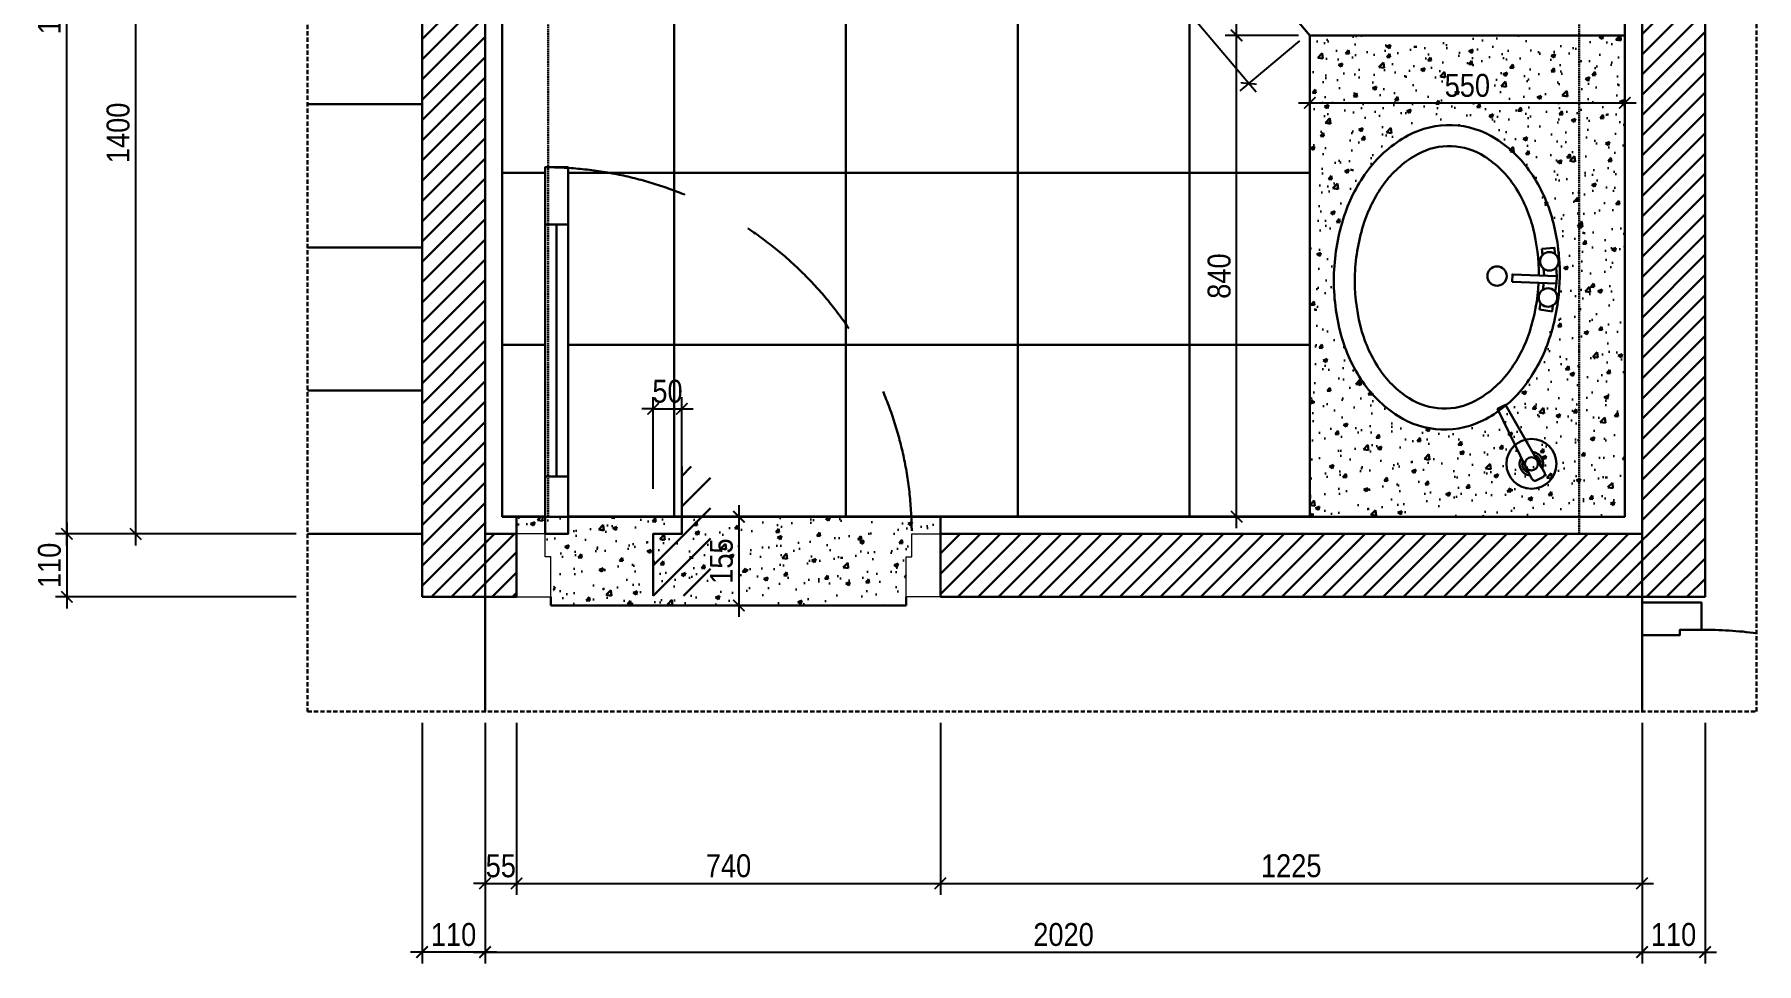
# Model space of a CAD drawing. Header units: millimetres. Extents: x -82962 to 19744, y -138000 to 4535.
# Drawn here: x -199 to 2808, y -59018 to -57397 of the extents above; entities that cross this region are included whole.
import ezdxf

# ---------------------------------------------------------------- set-up
doc = ezdxf.new("R2010")
doc.units = ezdxf.units.MM
doc.header["$LTSCALE"] = 1000
doc.header["$MEASUREMENT"] = 0
doc.header["$PDMODE"] = 3
doc.linetypes.add('HIDDEN', pattern=[0.375, 0.25, -0.125])
doc.layers.get('0').update_dxf_attribs({"lineweight": 30})
doc.layers.get('DEFPOINTS').update_dxf_attribs({"color": 4, "lineweight": 30})
doc.layers.add('I-SITE-BOUNDARY', color=10, linetype='HIDDEN', lineweight=15)
doc.layers.add('THAY', color=4, linetype='Continuous', lineweight=30)
doc.styles.add('ARIAL', font='arial.ttf', dxfattribs={"width": 0.85})
doc.dimstyles.new('DIM 1-100', dxfattribs={"dimscale": 0, "dimtxt": 2, "dimasz": 1, "dimexe": 1, "dimexo": 1, "dimgap": 0.5, "dimtad": 1, "dimdec": 4, "dimrnd": 1, "dimdsep": 46, "dimtxsty": 'ARIAL', "dimblk1": 'ARCHTICK', "dimblk2": 'ARCHTICK', "dimsah": 1, "dimcen": 2, "dimdle": 1, "dimclrd": 9, "dimclre": 9, "dimclrt": 1, "dimadec": 0, "dimazin": 0, "dimtfac": 1, "dimtdec": 4, "dimtix": 1, "dimtmove": 2, "dimatfit": 3, "dimldrblk": 'DOT', "dimfxl": 1, "dimtvp": 1, "dimtolj": 1, "dimarcsym": 0})

# ---------------------------------------------------------------- blocks, each defined once
blk = doc.blocks.new('*U6')
blk.add_line((70, -100), (70, -540))
for points in [[(50, 0), (50, -640), (90, -640), (90, 0)], [(50, -100), (90, -100), (90, -540), (50, -540)]]:
    blk.add_lwpolyline(points, close=True)
at = {"linetype": 'HIDDEN'}
blk.add_arc((50, 0), 640, 270, 0, dxfattribs=at)
at = {"layer": 'I-SITE-BOUNDARY', "linetype": 'ByBlock'}
for points in [[(0, 110), (60, 110), (60, 40), (50, 40), (50, 0), (0, 0)], [(740, 110), (680, 110), (680, 40), (690, 40), (690, 0), (740, 0)]]:
    blk.add_lwpolyline(points, close=True, dxfattribs=at)
blk = doc.blocks.new('_ARCHTICK')
at = {"color": 0, "linetype": 'ByBlock', "const_width": 0.15}
blk.add_lwpolyline([(-0.5, -0.5), (0.5, 0.5)], dxfattribs=at)
blk = doc.blocks.new('*D596')
at = {"layer": 'DEFPOINTS', "color": 0, "ltscale": 0.2, "transparency": 16777216}
for p in [(278.1, -56868.5), (-21.9, -58268.5), (278.1, -58268.5)]:
    blk.add_point(p, dxfattribs=at)
at = {"layer": 'THAY', "color": 9, "lineweight": -2, "ltscale": 0.2, "transparency": 16777216}
for p, q in [((-21.9, -56848.5), (-21.9, -58288.5)), ((258.1, -56868.5), (-41.9, -56868.5)), ((258.1, -58268.5), (-41.9, -58268.5))]:
    blk.add_line(p, q, dxfattribs=at)
at = {"layer": 'THAY', "color": 9, "lineweight": -2, "ltscale": 0.2, "transparency": 16777216, "xscale": 19.99999999999999, "yscale": 19.99999999999999, "zscale": 19.99999999999999}
for p, rotation in [((-21.9, -56868.5), 90), ((-21.9, -58268.5), 270)]:
    blk.add_blockref('_ARCHTICK', p, dxfattribs=dict(at, rotation=rotation))
at = {"layer": 'THAY', "color": 1, "ltscale": 0.2, "transparency": 16777216, "insert": (-52.4, -57568.5), "char_height": 40, "attachment_point": 5, "rotation": 90, "style": 'ARIAL'}
blk.add_mtext('\\A1;1400', dxfattribs=at)
blk = doc.blocks.new('_DOT')
at = {"color": 0, "linetype": 'ByBlock', "ltscale": 10}
blk.add_line((-0.5, 0), (-1, 0), dxfattribs=at)
at = {"color": 0, "linetype": 'ByBlock', "ltscale": 10, "const_width": 0.5}
blk.add_lwpolyline([(-0.25, 0, 1), (0.25, 0, 1)], format="xyb", close=True, dxfattribs=at)
blk = doc.blocks.new('*D597')
at = {"layer": 'DEFPOINTS', "color": 0, "ltscale": 0.2, "transparency": 16777216}
for p in [(278.1, -58268.5), (-141.9, -58378.5), (278.1, -58378.5)]:
    blk.add_point(p, dxfattribs=at)
at = {"layer": 'THAY', "color": 9, "lineweight": -2, "ltscale": 0.2, "transparency": 16777216}
for p, q in [((258.1, -58268.5), (-161.9, -58268.5)), ((-141.9, -58248.5), (-141.9, -58398.5)), ((258.1, -58378.5), (-161.9, -58378.5))]:
    blk.add_line(p, q, dxfattribs=at)
at = {"layer": 'THAY', "color": 9, "lineweight": -2, "ltscale": 0.2, "transparency": 16777216, "xscale": 19.99999999999999, "yscale": 19.99999999999999, "zscale": 19.99999999999999}
for p, rotation in [((-141.9, -58268.5), 90), ((-141.9, -58378.5), 270)]:
    blk.add_blockref('_ARCHTICK', p, dxfattribs=dict(at, rotation=rotation))
at = {"layer": 'THAY', "color": 1, "ltscale": 0.2, "transparency": 16777216, "insert": (-172.4, -58323.5), "char_height": 40, "attachment_point": 5, "rotation": 90, "style": 'ARIAL'}
blk.add_mtext('\\A1;110', dxfattribs=at)
blk = doc.blocks.new('*D598')
at = {"layer": 'DEFPOINTS', "color": 0, "ltscale": 0.2, "transparency": 16777216}
for p in [(-141.9, -56418.5), (278.1, -56418.5), (278.1, -58268.5)]:
    blk.add_point(p, dxfattribs=at)
at = {"layer": 'THAY', "color": 9, "lineweight": -2, "ltscale": 0.2, "transparency": 16777216}
for p, q in [((-141.9, -58288.5), (-141.9, -56398.5)), ((258.1, -56418.5), (-161.9, -56418.5)), ((258.1, -58268.5), (-161.9, -58268.5))]:
    blk.add_line(p, q, dxfattribs=at)
at = {"layer": 'THAY', "color": 9, "lineweight": -2, "ltscale": 0.2, "transparency": 16777216, "xscale": 19.99999999999999, "yscale": 19.99999999999999, "zscale": 19.99999999999999}
for p, rotation in [((-141.9, -56418.5), 90), ((-141.9, -58268.5), 270)]:
    blk.add_blockref('_ARCHTICK', p, dxfattribs=dict(at, rotation=rotation))
at = {"layer": 'THAY', "color": 1, "ltscale": 0.2, "transparency": 16777216, "insert": (-172.4, -57343.5), "char_height": 40, "attachment_point": 5, "rotation": 90, "style": 'ARIAL'}
blk.add_mtext('\\A1;1850', dxfattribs=at)
blk = doc.blocks.new('*D612')
at = {"layer": 'DEFPOINTS', "color": 0, "ltscale": 0.2, "transparency": 16777216}
for p in [(588.1, -58578.5), (643.1, -58578.5), (643.1, -58878.5)]:
    blk.add_point(p, dxfattribs=at)
at = {"layer": 'THAY', "color": 9, "lineweight": -2, "ltscale": 0.2, "transparency": 16777216}
for p, q in [((588.1, -58598.5), (588.1, -58898.5)), ((643.1, -58598.5), (643.1, -58898.5)), ((588.1, -58878.5), (568.1, -58878.5)), ((588.1, -58878.5), (643.1, -58878.5)), ((643.1, -58878.5), (663.1, -58878.5))]:
    blk.add_line(p, q, dxfattribs=at)
at = {"layer": 'THAY', "color": 9, "lineweight": -2, "ltscale": 0.2, "transparency": 16777216, "xscale": 19.99999999999999, "yscale": 19.99999999999999, "zscale": 19.99999999999999}
blk.add_blockref('_ARCHTICK', (588.1, -58878.5), dxfattribs=at)
at = {"layer": 'THAY', "color": 9, "lineweight": -2, "ltscale": 0.2, "transparency": 16777216, "xscale": 19.99999999999999, "yscale": 19.99999999999999, "zscale": 19.99999999999999, "rotation": 180}
blk.add_blockref('_ARCHTICK', (643.1, -58878.5), dxfattribs=at)
at = {"layer": 'THAY', "color": 1, "ltscale": 0.2, "transparency": 16777216, "insert": (615.6, -58848.1), "char_height": 40, "attachment_point": 5, "style": 'ARIAL'}
blk.add_mtext('\\A1;55', dxfattribs=at)
blk = doc.blocks.new('*D613')
at = {"layer": 'DEFPOINTS', "color": 0, "ltscale": 0.2, "transparency": 16777216}
for p in [(643.1, -58578.5), (1383.1, -58578.5), (1383.1, -58878.5)]:
    blk.add_point(p, dxfattribs=at)
at = {"layer": 'THAY', "color": 9, "lineweight": -2, "ltscale": 0.2, "transparency": 16777216}
for p, q in [((643.1, -58598.5), (643.1, -58898.5)), ((1383.1, -58598.5), (1383.1, -58898.5)), ((623.1, -58878.5), (1403.1, -58878.5))]:
    blk.add_line(p, q, dxfattribs=at)
at = {"layer": 'THAY', "color": 9, "lineweight": -2, "ltscale": 0.2, "transparency": 16777216, "xscale": 19.99999999999999, "yscale": 19.99999999999999, "zscale": 19.99999999999999, "rotation": 180}
blk.add_blockref('_ARCHTICK', (643.1, -58878.5), dxfattribs=at)
at = {"layer": 'THAY', "color": 9, "lineweight": -2, "ltscale": 0.2, "transparency": 16777216, "xscale": 19.99999999999999, "yscale": 19.99999999999999, "zscale": 19.99999999999999}
blk.add_blockref('_ARCHTICK', (1383.1, -58878.5), dxfattribs=at)
at = {"layer": 'THAY', "color": 1, "ltscale": 0.2, "transparency": 16777216, "insert": (1013.1, -58848), "char_height": 40, "attachment_point": 5, "style": 'ARIAL'}
blk.add_mtext('\\A1;740', dxfattribs=at)
blk = doc.blocks.new('*D614')
at = {"layer": 'DEFPOINTS', "color": 0, "ltscale": 0.2, "transparency": 16777216}
for p in [(1383.1, -58578.5), (2608.1, -58578.5), (2608.1, -58878.5)]:
    blk.add_point(p, dxfattribs=at)
at = {"layer": 'THAY', "color": 9, "lineweight": -2, "ltscale": 0.2, "transparency": 16777216}
for p, q in [((1383.1, -58598.5), (1383.1, -58898.5)), ((2608.1, -58598.5), (2608.1, -58898.5)), ((1363.1, -58878.5), (2628.1, -58878.5))]:
    blk.add_line(p, q, dxfattribs=at)
at = {"layer": 'THAY', "color": 9, "lineweight": -2, "ltscale": 0.2, "transparency": 16777216, "xscale": 19.99999999999999, "yscale": 19.99999999999999, "zscale": 19.99999999999999, "rotation": 180}
blk.add_blockref('_ARCHTICK', (1383.1, -58878.5), dxfattribs=at)
at = {"layer": 'THAY', "color": 9, "lineweight": -2, "ltscale": 0.2, "transparency": 16777216, "xscale": 19.99999999999999, "yscale": 19.99999999999999, "zscale": 19.99999999999999}
blk.add_blockref('_ARCHTICK', (2608.1, -58878.5), dxfattribs=at)
at = {"layer": 'THAY', "color": 1, "ltscale": 0.2, "transparency": 16777216, "insert": (1995.6, -58848), "char_height": 40, "attachment_point": 5, "style": 'ARIAL'}
blk.add_mtext('\\A1;1225', dxfattribs=at)
blk = doc.blocks.new('*D615')
at = {"layer": 'DEFPOINTS', "color": 0, "ltscale": 0.2, "transparency": 16777216}
for p in [(2608.1, -58578.5), (2718.1, -58578.5), (2718.1, -58998.5)]:
    blk.add_point(p, dxfattribs=at)
at = {"layer": 'THAY', "color": 9, "lineweight": -2, "ltscale": 0.2, "transparency": 16777216}
for p, q in [((2608.1, -58598.5), (2608.1, -59018.5)), ((2718.1, -58598.5), (2718.1, -59018.5)), ((2588.1, -58998.5), (2738.1, -58998.5))]:
    blk.add_line(p, q, dxfattribs=at)
at = {"layer": 'THAY', "color": 9, "lineweight": -2, "ltscale": 0.2, "transparency": 16777216, "xscale": 19.99999999999999, "yscale": 19.99999999999999, "zscale": 19.99999999999999, "rotation": 180}
blk.add_blockref('_ARCHTICK', (2608.1, -58998.5), dxfattribs=at)
at = {"layer": 'THAY', "color": 9, "lineweight": -2, "ltscale": 0.2, "transparency": 16777216, "xscale": 19.99999999999999, "yscale": 19.99999999999999, "zscale": 19.99999999999999}
blk.add_blockref('_ARCHTICK', (2718.1, -58998.5), dxfattribs=at)
at = {"layer": 'THAY', "color": 1, "ltscale": 0.2, "transparency": 16777216, "insert": (2663.1, -58968), "char_height": 40, "attachment_point": 5, "style": 'ARIAL'}
blk.add_mtext('\\A1;110', dxfattribs=at)
blk = doc.blocks.new('*D616')
at = {"layer": 'DEFPOINTS', "color": 0, "ltscale": 0.2, "transparency": 16777216}
for p in [(478.1, -58578.5), (588.1, -58578.5), (478.1, -58998.5)]:
    blk.add_point(p, dxfattribs=at)
at = {"layer": 'THAY', "color": 9, "lineweight": -2, "ltscale": 0.2, "transparency": 16777216}
for p, q in [((478.1, -58598.5), (478.1, -59018.5)), ((588.1, -58598.5), (588.1, -59018.5)), ((608.1, -58998.5), (458.1, -58998.5))]:
    blk.add_line(p, q, dxfattribs=at)
at = {"layer": 'THAY', "color": 9, "lineweight": -2, "ltscale": 0.2, "transparency": 16777216, "xscale": 19.99999999999999, "yscale": 19.99999999999999, "zscale": 19.99999999999999, "rotation": 180}
blk.add_blockref('_ARCHTICK', (478.1, -58998.5), dxfattribs=at)
at = {"layer": 'THAY', "color": 9, "lineweight": -2, "ltscale": 0.2, "transparency": 16777216, "xscale": 19.99999999999999, "yscale": 19.99999999999999, "zscale": 19.99999999999999}
blk.add_blockref('_ARCHTICK', (588.1, -58998.5), dxfattribs=at)
at = {"layer": 'THAY', "color": 1, "ltscale": 0.2, "transparency": 16777216, "insert": (533.1, -58968), "char_height": 40, "attachment_point": 5, "style": 'ARIAL'}
blk.add_mtext('\\A1;110', dxfattribs=at)
blk = doc.blocks.new('*D617')
at = {"layer": 'DEFPOINTS', "color": 0, "ltscale": 0.2, "transparency": 16777216}
for p in [(588.1, -58578.5), (2608.1, -58578.5), (2608.1, -58998.5)]:
    blk.add_point(p, dxfattribs=at)
at = {"layer": 'THAY', "color": 9, "lineweight": -2, "ltscale": 0.2, "transparency": 16777216}
for p, q in [((588.1, -58598.5), (588.1, -59018.5)), ((2608.1, -58598.5), (2608.1, -59018.5)), ((568.1, -58998.5), (2628.1, -58998.5))]:
    blk.add_line(p, q, dxfattribs=at)
at = {"layer": 'THAY', "color": 9, "lineweight": -2, "ltscale": 0.2, "transparency": 16777216, "xscale": 19.99999999999999, "yscale": 19.99999999999999, "zscale": 19.99999999999999, "rotation": 180}
blk.add_blockref('_ARCHTICK', (588.1, -58998.5), dxfattribs=at)
at = {"layer": 'THAY', "color": 9, "lineweight": -2, "ltscale": 0.2, "transparency": 16777216, "xscale": 19.99999999999999, "yscale": 19.99999999999999, "zscale": 19.99999999999999}
blk.add_blockref('_ARCHTICK', (2608.1, -58998.5), dxfattribs=at)
at = {"layer": 'THAY', "color": 1, "ltscale": 0.2, "transparency": 16777216, "insert": (1598.1, -58968), "char_height": 40, "attachment_point": 5, "style": 'ARIAL'}
blk.add_mtext('\\A1;2020', dxfattribs=at)
blk = doc.blocks.new('*D652')
at = {"layer": 'DEFPOINTS', "color": 0, "ltscale": 0.2, "transparency": 16777216}
for p in [(931.6, -58050.1), (881.6, -58209.8), (931.6, -58209.8)]:
    blk.add_point(p, dxfattribs=at)
at = {"layer": 'THAY', "color": 9, "lineweight": -2, "ltscale": 0.2, "transparency": 16777216}
for p, q in [((881.6, -58050.1), (861.6, -58050.1)), ((881.6, -58189.8), (881.6, -58030.1)), ((881.6, -58050.1), (931.6, -58050.1)), ((931.6, -58189.8), (931.6, -58030.1)), ((931.6, -58050.1), (951.6, -58050.1))]:
    blk.add_line(p, q, dxfattribs=at)
at = {"layer": 'THAY', "color": 9, "lineweight": -2, "ltscale": 0.2, "transparency": 16777216, "xscale": 19.99999999999999, "yscale": 19.99999999999999, "zscale": 19.99999999999999}
blk.add_blockref('_ARCHTICK', (881.6, -58050.1), dxfattribs=at)
at = {"layer": 'THAY', "color": 9, "lineweight": -2, "ltscale": 0.2, "transparency": 16777216, "xscale": 19.99999999999999, "yscale": 19.99999999999999, "zscale": 19.99999999999999, "rotation": 180}
blk.add_blockref('_ARCHTICK', (931.6, -58050.1), dxfattribs=at)
at = {"layer": 'THAY', "color": 1, "ltscale": 0.2, "transparency": 16777216, "insert": (906.6, -58019.7), "char_height": 40, "attachment_point": 5, "style": 'ARIAL'}
blk.add_mtext('\\A1;50', dxfattribs=at)
blk = doc.blocks.new('*D656')
at = {"layer": 'DEFPOINTS', "color": 0, "ltscale": 0.2, "transparency": 16777216}
for p in [(947.1, -58238.5), (947.1, -58393.5), (1031.3, -58393.5)]:
    blk.add_point(p, dxfattribs=at)
at = {"layer": 'THAY', "color": 9, "lineweight": -2, "ltscale": 0.2, "transparency": 16777216}
for p, q in [((967.1, -58238.5), (1051.3, -58238.5)), ((1031.3, -58218.5), (1031.3, -58413.5)), ((967.1, -58393.5), (1051.3, -58393.5))]:
    blk.add_line(p, q, dxfattribs=at)
at = {"layer": 'THAY', "color": 9, "lineweight": -2, "ltscale": 0.2, "transparency": 16777216, "xscale": 19.99999999999999, "yscale": 19.99999999999999, "zscale": 19.99999999999999}
for p, rotation in [((1031.3, -58238.5), 90), ((1031.3, -58393.5), 270)]:
    blk.add_blockref('_ARCHTICK', p, dxfattribs=dict(at, rotation=rotation))
at = {"layer": 'THAY', "color": 1, "ltscale": 0.2, "transparency": 16777216, "insert": (1000.9, -58316), "char_height": 40, "attachment_point": 5, "rotation": 90, "style": 'ARIAL'}
blk.add_mtext('\\A1;155', dxfattribs=at)
blk = doc.blocks.new('*D658')
at = {"layer": 'DEFPOINTS', "color": 0, "ltscale": 0.2, "transparency": 16777216}
for p in [(1638.6, -56936), (1534.8, -57023.4), (2025.1, -57394.9)]:
    blk.add_point(p, dxfattribs=at)
at = {"layer": 'THAY', "color": 9, "lineweight": -2, "ltscale": 0.2, "transparency": 16777216}
for p, q in [((1623.3, -56948.8), (1519.5, -57036.2)), ((1934.2, -57497.6), (1521.9, -57008.1)), ((2009.8, -57407.8), (1906, -57495.2))]:
    blk.add_line(p, q, dxfattribs=at)
at = {"layer": 'THAY', "color": 9, "lineweight": -2, "ltscale": 0.2, "transparency": 16777216, "xscale": 19.99999999999999, "yscale": 19.99999999999999, "zscale": 19.99999999999999}
for p, rotation in [((1534.8, -57023.4), 130.1009075462139), ((1921.3, -57482.3), 310.1009075462139)]:
    blk.add_blockref('_ARCHTICK', p, dxfattribs=dict(at, rotation=rotation))
at = {"layer": 'THAY', "color": 1, "ltscale": 0.2, "transparency": 16777216, "insert": (1751.3, -57233.2), "char_height": 40, "attachment_point": 5, "rotation": 310.1009, "style": 'ARIAL'}
blk.add_mtext('\\A1;600', dxfattribs=at)
blk = doc.blocks.new('*D659')
at = {"layer": 'DEFPOINTS', "color": 0, "ltscale": 0.2, "transparency": 16777216}
for p in [(2028.1, -57398.5), (2578.1, -57398.5), (2578.1, -57516.2)]:
    blk.add_point(p, dxfattribs=at)
at = {"layer": 'THAY', "color": 9, "lineweight": -2, "ltscale": 0.2, "transparency": 16777216}
for p, q in [((2028.1, -57418.5), (2028.1, -57536.2)), ((2578.1, -57418.5), (2578.1, -57536.2)), ((2008.1, -57516.2), (2598.1, -57516.2))]:
    blk.add_line(p, q, dxfattribs=at)
at = {"layer": 'THAY', "color": 9, "lineweight": -2, "ltscale": 0.2, "transparency": 16777216, "xscale": 19.99999999999999, "yscale": 19.99999999999999, "zscale": 19.99999999999999, "rotation": 180}
blk.add_blockref('_ARCHTICK', (2028.1, -57516.2), dxfattribs=at)
at = {"layer": 'THAY', "color": 9, "lineweight": -2, "ltscale": 0.2, "transparency": 16777216, "xscale": 19.99999999999999, "yscale": 19.99999999999999, "zscale": 19.99999999999999}
blk.add_blockref('_ARCHTICK', (2578.1, -57516.2), dxfattribs=at)
at = {"layer": 'THAY', "color": 1, "ltscale": 0.2, "transparency": 16777216, "insert": (2303.1, -57485.8), "char_height": 40, "attachment_point": 5, "style": 'ARIAL'}
blk.add_mtext('\\A1;550', dxfattribs=at)
blk = doc.blocks.new('*D664')
at = {"layer": 'DEFPOINTS', "color": 0, "ltscale": 0.2, "transparency": 16777216}
for p in [(1900.3, -57398.5), (2028.1, -57398.5), (2028.1, -58238.5)]:
    blk.add_point(p, dxfattribs=at)
at = {"layer": 'THAY', "color": 9, "lineweight": -2, "ltscale": 0.2, "transparency": 16777216}
for p, q in [((1900.3, -58258.5), (1900.3, -57378.5)), ((2008.1, -57398.5), (1880.3, -57398.5)), ((2008.1, -58238.5), (1880.3, -58238.5))]:
    blk.add_line(p, q, dxfattribs=at)
at = {"layer": 'THAY', "color": 9, "lineweight": -2, "ltscale": 0.2, "transparency": 16777216, "xscale": 19.99999999999999, "yscale": 19.99999999999999, "zscale": 19.99999999999999}
for p, rotation in [((1900.3, -57398.5), 90), ((1900.3, -58238.5), 270)]:
    blk.add_blockref('_ARCHTICK', p, dxfattribs=dict(at, rotation=rotation))
at = {"layer": 'THAY', "color": 1, "ltscale": 0.2, "transparency": 16777216, "insert": (1869.9, -57818.5), "char_height": 40, "attachment_point": 5, "rotation": 90, "style": 'ARIAL'}
blk.add_mtext('\\A1;840', dxfattribs=at)

msp = doc.modelspace()

# ---------------------------------------------------------------- hatches: boundary and pattern name
at = {"layer": 'THAY', "ltscale": 0.2}
h = msp.add_hatch(dxfattribs=at)
h.set_pattern_fill('ANSI31', color=256, scale=200, style=0, double=1)
h.set_pattern_definition([(45, (838.527, -56478.633), (-17.67767, 17.67767), [])])
h.paths.add_polyline_path([(863.05468, -56418.46884), (808.05468, -56418.46884), (808.05468, -56528.46884), (863.05468, -56528.46884)])
h.paths.add_polyline_path([(863.05468, -56528.46884), (808.05468, -56528.46884), (808.05468, -56813.46884), (588.05468, -56813.46884), (588.05468, -56868.46884), (863.05468, -56868.46884)])
h.paths.add_polyline_path([(2718.05468, -56528.46884), (2608.05468, -56528.46884), (2608.05468, -57368.46884), (2608.05468, -58268.46884), (1383.05468, -58268.46884), (1383.05468, -58378.46884), (2718.05468, -58378.46884)])
h.paths.add_polyline_path([(643.05468, -58268.46884), (588.05468, -58268.46884), (588.05468, -58378.46884), (643.05468, -58378.46884)])
h.paths.add_polyline_path([(588.05468, -56528.46884), (478.05468, -56528.46884), (478.05468, -58378.46884), (588.05468, -58378.46884)])
h = msp.add_hatch(dxfattribs=at)
h.set_pattern_fill('_USER', color=256, scale=300, style=0, double=1, pattern_type=0)
h.set_pattern_definition([(0, (618.05, -58238.47), (0, 300), []), (90, (618.05, -58238.47), (-300, 2e-14), [])])
h.paths.add_polyline_path([(733.05468, -57629.72006), (733.05468, -58238.46884), (1332.35117, -58238.46884, 0.3825127242)], flags=17)
h.paths.add_polyline_path([(2028.05468, -57398.46884), (2025.05793, -57394.9102), (1490.4904, -57122.44449), (1495.0315, -57113.53504, -0.1659084068), (1638.57648, -56935.96348), (1628.05468, -56923.46884), (1628.05468, -56448.46884), (893.05468, -56448.46884), (893.05468, -56898.46884), (618.05468, -56898.46884), (618.05468, -58238.46884), (693.05468, -58238.46884), (693.05468, -57628.46884), (733.05468, -57628.46884), (733.05468, -57629.72006, -0.3825127242), (1332.35117, -58238.46884), (2028.05468, -58238.46884)])
h.paths.add_polyline_path([(1201.60527, -57182.70128, 0.0041210079), (1203.98261, -57182.65229, -0.1203652759), (1137.97325, -57164.49572, -0.106182375), (1072.73204, -57107.32406, -0.0853843489), (1031.93579, -57026.8709, -0.07487463), (1016.64299, -56925.32074, -0.072085401), (1030.8292, -56827.43343), (1069.11389, -56657.81957, 0.0012048853), (1064.21008, -56658.47998), (1026.0743, -56827.43414, 0.0720848625), (1011.8883, -56925.32074, 0.07487463), (1027.1811, -57026.8709, 0.0853843489), (1067.97735, -57107.32406, 0.106182375), (1133.21856, -57164.49572, 0.1245480629)], flags=16)
h.paths.add_polyline_path([(1142.68131, -56734.17153), (1127.33475, -56734.17153, 0.4142135624), (1124.33475, -56737.17153), (1124.33475, -56768.55323, 0.4142135624), (1127.33475, -56771.55323), (1142.68131, -56771.55323, 0.4142135624), (1145.68131, -56768.55323), (1145.68131, -56737.17153, 0.4142135624)], flags=16)
h.paths.add_polyline_path([(1282.68131, -56734.17153), (1267.33475, -56734.17153, 0.4142135624), (1264.33475, -56737.17153), (1264.33475, -56768.55323, 0.4142135624), (1267.33475, -56771.55323), (1282.68131, -56771.55323, 0.4142135624), (1285.68131, -56768.55323), (1285.68131, -56737.17153, 0.4142135624)], flags=16)
h.paths.add_polyline_path([(1125.2459, -56760.04828), (1125.2459, -56735.08269), (1144.77015, -56735.08269), (1144.77015, -56760.04828), (1265.2459, -56760.04828), (1265.2459, -56735.08269), (1284.77015, -56735.08269), (1284.77015, -56760.04828), (1304.17718, -56760.04828, -0.2582618227), (1329.5974, -56774.11678, -0.0653173018), (1355.70428, -56831.13328, -0.07487463), (1369.8883, -56925.32074, -0.07487463), (1355.70428, -57019.5082, -0.0853837887), (1318.74198, -57092.40072, -0.1061831217), (1261.39725, -57142.65275, -0.1276873859), (1203.3883, -57157.7123, -0.1276873859), (1145.37935, -57142.65275, -0.106182375), (1088.03494, -57092.40115, -0.0853849226), (1051.07216, -57019.50767, -0.0748741983), (1036.8883, -56925.32074, -0.0748743012), (1051.0722, -56831.13368, -0.0653177375), (1077.1792, -56774.11678, -0.2582618227), (1102.59942, -56760.04828)], flags=16)
h.paths.add_polyline_path([(1140.19998, -56744.85207, -1), (1129.51951, -56744.85207, -1)], flags=0)
h.paths.add_polyline_path([(1280.19998, -56744.85207, -1), (1269.51951, -56744.85207, -1)], flags=0)
h.paths.add_polyline_path([(1638.57648, -56935.96348, 0.1659084068), (1495.0315, -57113.53504), (2008.49859, -57375.24598)], flags=17)
h.paths.add_polyline_path([(2578.05468, -56448.46884), (1658.05468, -56448.46884), (1658.05468, -56912.51981), (2042.01176, -57368.46884), (2578.05468, -57368.46884)])
h = msp.add_hatch(dxfattribs=at)
h.set_pattern_fill('AR-CONC', color=256, scale=10, style=0, double=1)
h.set_pattern_definition([(50, (2028.055, -58238.47), (71.726, -6.2752), [7.5, -82.5]), (355, (2028.055, -58238.47), (-13.875, 75.219), [6, -66]), (100.4514, (2034.03, -58238.99), (57.851, 68.944), [6.374, -70.114]), (46.184, (2028.055, -58218.47), (106.724, -16.552), [11.25, -123.75]), (96.636, (2036.95, -58219.85), (93.466, 97.412), [9.561, -105.171]), (351.184, (2028.05, -58218.47), (93.466, 97.412), [9, -99]), (21, (2038.055, -58223.47), (59.6907, -40.262), [7.5, -82.5]), (326, (2038.055, -58223.47), (24.3315, 72.515), [6, -66]), (71.451, (2043.03, -58226.824), (84.0223, 32.253), [6.374, -70.114]), (37.5, (2028.055, -58238.47), (1.216, 33.2894), [0, -65.2, 0, -67, 0, -66.25]), (7.5, (2028.055, -58238.47), (26.307, 39.4412), [0, -38.2, 0, -63.7, 0, -25.25]), (327.5, (2005.755, -58238.47), (53.38224, -2.2555), [0, -25, 0, -78, 0, -103.5]), (317.5, (1995.755, -58238.47), (58.3186, 10.0105), [0, -32.5, 0, -51.8, 0, -73.5])])
edge = h.paths.add_edge_path()
edge.add_line((2578.05468, -57398.46884), (2028.05468, -57398.46884))
edge.add_line((2028.05468, -57398.46884), (2028.05468, -57818.46884))
edge.add_line((2028.05468, -57818.46884), (2070.16315, -57818.46884))
edge.add_ellipse((2265.5995, -57820.60615), major_axis=(5.78214, 265.74087), ratio=0.7352897098, start_angle=271.37735524, end_angle=450.45582079, ccw=False)
edge.add_line((2461.07856, -57818.46884), (2578.05468, -57818.46884))
edge.add_line((2578.05468, -57818.46884), (2578.05468, -57398.46884))
edge = h.paths.add_edge_path()
edge.add_line((2578.05468, -57818.46884), (2461.07856, -57818.46884))
edge.add_ellipse((2265.5995, -57820.60615), major_axis=(5.78214, 265.74087), ratio=0.7352897098, start_angle=90.45582079, end_angle=271.37735524, ccw=False)
edge.add_line((2070.16315, -57818.46884), (2028.05468, -57818.46884))
edge.add_line((2028.05468, -57818.46884), (2028.05468, -58238.46884))
edge.add_line((2028.05468, -58238.46884), (2578.05468, -58238.46884))
edge.add_line((2578.05468, -58238.46884), (2578.05468, -57818.46884))
h = msp.add_hatch(dxfattribs=at)
h.set_pattern_fill('ANSI31', color=256, scale=300, style=0)
h.set_pattern_definition([(45, (881.588, -58376.556), (-26.5165, 26.5165), [])])
h.paths.add_polyline_path([(981.58762, -58151.08214), (931.58762, -58151.08214), (931.58762, -58268.46884), (981.58762, -58268.46884)])
h.paths.add_polyline_path([(981.58762, -58268.46884), (881.58762, -58268.46884), (881.58762, -58376.55649), (981.58762, -58376.55649)])
h = msp.add_hatch(dxfattribs=at)
h.set_pattern_fill('AR-CONC', color=256, scale=10, style=0, double=1)
h.set_pattern_definition([(50, (693.055, -58378.47), (71.726, -6.275), [7.5, -82.5]), (355, (693.055, -58378.47), (-13.875, 75.219), [6, -66]), (100.451, (699.03, -58378.99), (57.851, 68.944), [6.374, -70.114]), (46.184, (693.055, -58358.47), (106.724, -16.552), [11.25, -123.75]), (96.636, (701.95, -58359.85), (93.466, 97.412), [9.561, -105.171]), (351.184, (693.05, -58358.47), (93.466, 97.412), [9, -99]), (21, (703.055, -58363.47), (59.6907, -40.262), [7.5, -82.5]), (326, (703.055, -58363.47), (24.3315, 72.515), [6, -66]), (71.451, (708.03, -58366.824), (84.022, 32.253), [6.374, -70.114]), (37.5, (693.055, -58378.47), (1.216, 33.2894), [0, -65.2, 0, -67, 0, -66.25]), (7.5, (693.055, -58378.47), (26.307, 39.4412), [0, -38.2, 0, -63.7, 0, -25.25]), (327.5, (670.755, -58378.47), (53.3822, -2.2555), [0, -25, 0, -78, 0, -103.5]), (317.5, (660.755, -58378.47), (58.3186, 10.0105), [0, -32.5, 0, -51.8, 0, -73.5])])
h.paths.add_polyline_path([(1323.05468, -58308.46884), (1333.05468, -58308.46884), (1333.05468, -58268.46884), (1383.05468, -58268.46884), (1383.05468, -58238.46884), (1333.05468, -58238.46884), (693.05468, -58238.46884), (643.05468, -58238.46884), (643.05468, -58268.46884), (693.05468, -58268.46884), (693.05468, -58308.46884), (703.05468, -58308.46884), (709.92752, -58393.46884), (1323.05468, -58393.46884)])

# ---------------------------------------------------------------- linework, layer by layer
at = {"layer": 'THAY', "ltscale": 0.01}
for p, q in [((588.05468, -58578.46884), (588.05468, -56204.07311)), ((2608.05468, -58578.46884), (2608.05468, -56204.07311))]:
    msp.add_line(p, q, dxfattribs=at)
at = {"layer": 'THAY', "linetype": 'Continuous'}
for p, q in [((478.05468, -58378.46884), (478.05468, -56418.46884)), ((478.05468, -58378.46884), (478.05468, -56418.46884)), ((2608.05468, -58268.46884), (2608.05468, -56418.46884)), ((588.05468, -58268.46884), (588.05468, -56528.46884)), ((2608.05468, -56528.46884), (2608.05468, -58268.46884)), ((2718.05468, -56528.46884), (2718.05468, -58378.46884)), ((588.05468, -58268.46884), (643.05468, -58268.46884)), ((643.05468, -58268.46884), (643.05468, -58378.46884)), ((1383.05468, -58268.46884), (1383.05468, -58378.46884)), ((1383.05468, -58268.46884), (2608.05468, -58268.46884)), ((478.05468, -58378.46884), (643.05468, -58378.46884)), ((1383.05468, -58378.46884), (2718.05468, -58378.46884))]:
    msp.add_line(p, q, dxfattribs=at)
at = {"layer": 'THAY', "linetype": 'HIDDEN', "ltscale": 0.01}
msp.add_line((698.05468, -56813.46884), (698.05468, -58238.46884), dxfattribs=at)
at = {"layer": 'THAY'}
for p, q in [((478.05468, -57518.46884), (278.05468, -57518.46884)), ((478.05468, -57768.46884), (278.05468, -57768.46884)), ((2464.41993, -57817.53993), (2464.02657, -57831.78805)), ((478.05468, -58018.46884), (278.05468, -58018.46884)), ((2411.52936, -58164.06244), (2415.48824, -58172.1272)), ((2424.2544, -58174.96862), (2435.04703, -58169.24561)), ((2437.51136, -58160.22281), (2432.4441, -58151.95768)), ((478.05468, -58268.46884), (278.05468, -58268.46884))]:
    msp.add_line(p, q, dxfattribs=at)
at = {"layer": 'THAY', "ltscale": 0.2}
for p, q in [((703.05468, -58378.46884), (703.05468, -58393.46884)), ((1323.05468, -58378.46884), (1323.05468, -58393.46884)), ((703.05468, -58393.46884), (1323.05468, -58393.46884))]:
    msp.add_line(p, q, dxfattribs=at)
at = {"layer": 'THAY', "linetype": 'HIDDEN', "ltscale": 0.03}
msp.add_lwpolyline([(2808.05468, -56108.46884), (278.05468, -56108.46884), (278.05468, -58578.46884), (2808.05468, -58578.46884)], close=True, dxfattribs=at)
at = {"layer": 'THAY', "ltscale": 0.2}
for points in [[(2578.05468, -56558.46884), (2578.05468, -58238.46884), (618.05468, -58238.46884), (618.05468, -56898.46884), (893.05468, -56898.46884), (893.05468, -56448.46884), (2468.05468, -56448.46884), (2468.05468, -56558.46884), (2578.05468, -56558.46884)], [(2578.05468, -57398.46884), (2028.05468, -57398.46884), (1628.05468, -56923.46884), (1628.05468, -56448.46884)], [(643.05468, -58268.46884), (643.05468, -58238.46884)], [(1383.05468, -58268.46884), (1383.05468, -58238.46884)]]:
    msp.add_lwpolyline(points, dxfattribs=at)
at = {"layer": 'THAY', "linetype": 'HIDDEN', "ltscale": 0.01}
msp.add_lwpolyline([(2498.05468, -56528.46884), (2498.05468, -58268.46884)], dxfattribs=at)
at = {"layer": 'THAY'}
for points in [[(2578.05468, -57398.46884), (2028.05468, -57398.46884), (2028.05468, -58238.46884), (2578.05468, -58238.46884)], [(2381.30439, -57828.39503), (2381.76594, -57815.59031), (2459.12693, -57818.3788), (2458.66538, -57831.18352)]]:
    msp.add_lwpolyline(points, close=True, dxfattribs=at)
for points in [[(2257.66469, -58086.28481, -0.1343800093), (2181.64052, -58062.50187, -0.106841581), (2117.26878, -57998.4094, -0.082313939), (2080.99159, -57915.04288, -0.0706700049), (2070.28504, -57813.52472, -0.0706700049), (2088.27278, -57713.04085, -0.082313939), (2130.45795, -57632.50251, -0.106841581), (2199.27708, -57573.21093, -0.1343800093), (2276.81625, -57554.9632, -0.1343800093), (2352.84042, -57578.74614, -0.106841581), (2417.21216, -57642.83861, -0.082313939), (2453.48936, -57726.20513, -0.0636215838), (2464.41993, -57817.53993)], [(2258.98549, -58049.64194, -0.1343800093), (2201.43779, -58031.63907, -0.106841581), (2148.04522, -57978.47813, -0.082313939), (2116.55276, -57906.10713, -0.0706700049), (2106.92791, -57814.84552, -0.0706700049), (2123.09832, -57724.51369, -0.082313939), (2159.71953, -57654.59786, -0.106841581), (2216.80095, -57605.41898, -0.1343800093), (2275.49545, -57591.60607, -0.1343800093), (2333.04315, -57609.60894, -0.106841581), (2386.43572, -57662.76988, -0.082313939), (2417.92819, -57735.14088, -0.0636215838), (2427.75442, -57817.24797)], [(2464.02657, -57831.78805, -0.067854098), (2446.20816, -57928.20716, -0.082313939), (2404.02299, -58008.7455, -0.106841581), (2335.20387, -58068.03708, -0.1343800093), (2257.66469, -58086.28481)], [(2427.4008, -57830.05658, -0.067854098), (2411.38262, -57916.73432, -0.082313939), (2374.76141, -57986.65015, -0.106841581), (2317.67999, -58035.82903, -0.1343800093), (2258.98549, -58049.64194)]]:
    msp.add_lwpolyline(points, format="xyb", dxfattribs=at)
for points in [[(2455.8903, -57779.69269), (2455.00127, -57769.06642), (2433.15398, -57770.89424)], [(2433.15398, -57770.89424), (2434.0795, -57781.95668)], [(2436.03318, -57805.30825), (2437.06017, -57817.5834)], [(2459.12693, -57818.3788), (2457.91697, -57803.91657)], [(2434.69053, -57842.55748), (2436.59862, -57830.38812)], [(2458.66538, -57831.18352), (2456.41732, -57845.5211)], [(2429.3411, -57876.67488), (2431.06068, -57865.70779)], [(2452.65188, -57869.5362), (2451.0001, -57880.07089), (2429.3411, -57876.67488)], [(2425.71958, -58140.98943), (2369.65909, -58043.09547), (2355.89161, -58050.39594), (2405.4733, -58151.72542), (2411.52936, -58164.06244)], [(2432.4441, -58151.95768), (2425.71958, -58140.98943)]]:
    msp.add_lwpolyline(points, dxfattribs=at)
at = {"layer": 'THAY', "linetype": 'Continuous'}
msp.add_lwpolyline([(881.58762, -58376.55649), (881.58762, -58268.46884), (931.58762, -58268.46884), (931.58762, -58151.08214)], dxfattribs=at)
at = {"layer": 'THAY', "linetype": 'ByBlock'}
msp.add_lwpolyline([(2608.05468, -58388.46884), (2608.05468, -58445.13551), (2674.16579, -58445.13551), (2674.16579, -58435.69106), (2711.94357, -58435.69106), (2711.94357, -58388.46884)], close=True, dxfattribs=at)
at = {"layer": 'THAY'}
for centre, radius in [((2446.21744, -57792.69868), 16.20864), ((2354.91414, -57818.46884), 16.888), ((2443.9405, -57855.86755), 16.20864), ((2414.9768, -58146.16722), 43.54167), ((2414.9768, -58146.16722), 11.45833)]:
    msp.add_circle(centre, radius, dxfattribs=at)
for centre, radius, start, end in [((2414.9768, -58146.16722), 20.625, 147.6058017, 263.97941308), ((2414.9768, -58146.16722), 16.04167, 158.61832412, 252.95045025), ((2414.9768, -58146.16722), 20.625, 336.63028546, 85.20851151), ((2414.9768, -58146.16722), 16.04167, 349.21175162, 72.58664918), ((2421.24832, -58169.29966), 6.41667, 206.14574883, 297.93565943), ((2432.04095, -58163.57666), 6.41667, 297.93565943, 31.51199381)]:
    msp.add_arc(centre, radius, start, end, dxfattribs=at)
at = {"layer": 'THAY', "linetype": 'HIDDEN'}
msp.add_arc((2711.94357, -59191.24662), 755.55556, 82.69183939, 90, dxfattribs=at)

# ---------------------------------------------------------------- block references
at = {"layer": 'THAY', "ltscale": 100, "xscale": -1, "rotation": 180}
msp.add_blockref('*U6', (643.05468, -58268.46884), dxfattribs=at)

# ---------------------------------------------------------------- dimensions: what is measured, and where the dimension line sits
at = {"layer": 'THAY', "ltscale": 0.2}
for base, p1, p2, picture, middle in [((-141.94532, -56418.46884), (278.05468, -58268.46884), (278.05468, -56418.46884), '*D598', (-172.36824, -57343.46884)), ((-21.94532, -58268.46884), (278.05468, -56868.46884), (278.05468, -58268.46884), '*D596', (-52.36824, -57568.46884)), ((1900.27653, -57398.46884), (2028.05468, -58238.46884), (2028.05468, -57398.46884), '*D664', (1869.85361, -57818.46884)), ((1031.34805, -58393.46884), (947.05883, -58238.46884), (947.05883, -58393.46884), '*D656', (1000.92513, -58315.96884)), ((-141.94532, -58378.46884), (278.05468, -58268.46884), (278.05468, -58378.46884), '*D597', (-172.36824, -58323.46884))]:
    dim = msp.add_linear_dim(base=base, p1=p1, p2=p2, angle=90, dimstyle='DIM 1-100', override={"dimscale": 20}, dxfattribs=at)
    dim.commit()
    dim.dimension.update_dxf_attribs({"geometry": picture, "text_midpoint": middle})
for p1, p2, distance, picture, middle in [((2025.05793, -57394.9102), (1638.57648, -56935.96348), 135.68616, '*D658', (1751.30017, -57233.24066)), ((2028.05468, -57398.46884), (2578.05468, -57398.46884), -117.7542, '*D659', (2303.05468, -57485.80012))]:
    dim = msp.add_aligned_dim(p1=p1, p2=p2, distance=distance, dimstyle='DIM 1-100', override={"dimscale": 20}, dxfattribs=at)
    dim.commit()
    dim.dimension.update_dxf_attribs({"geometry": picture, "text_midpoint": middle})
for base, p1, p2, picture, middle in [((931.58762, -58050.10062), (881.58762, -58209.77549), (931.58762, -58209.77549), '*D652', (906.58762, -58019.6777)), ((478.05468, -58998.46884), (588.05468, -58578.46884), (478.05468, -58578.46884), '*D616', (533.05468, -58968.04592)), ((643.05468, -58878.46884), (588.05468, -58578.46884), (643.05468, -58578.46884), '*D612', (615.55468, -58848.12778)), ((2608.05468, -58998.46884), (588.05468, -58578.46884), (2608.05468, -58578.46884), '*D617', (1598.05468, -58968.04592)), ((1383.05468, -58878.46884), (643.05468, -58578.46884), (1383.05468, -58578.46884), '*D613', (1013.05468, -58848.04592)), ((2608.05468, -58878.46884), (1383.05468, -58578.46884), (2608.05468, -58578.46884), '*D614', (1995.55468, -58848.04592)), ((2718.05468, -58998.46884), (2608.05468, -58578.46884), (2718.05468, -58578.46884), '*D615', (2663.05468, -58968.04592))]:
    dim = msp.add_linear_dim(base=base, p1=p1, p2=p2, dimstyle='DIM 1-100', override={"dimscale": 20}, dxfattribs=at)
    dim.commit()
    dim.dimension.update_dxf_attribs({"geometry": picture, "text_midpoint": middle})

doc.saveas('drawing.dxf')
